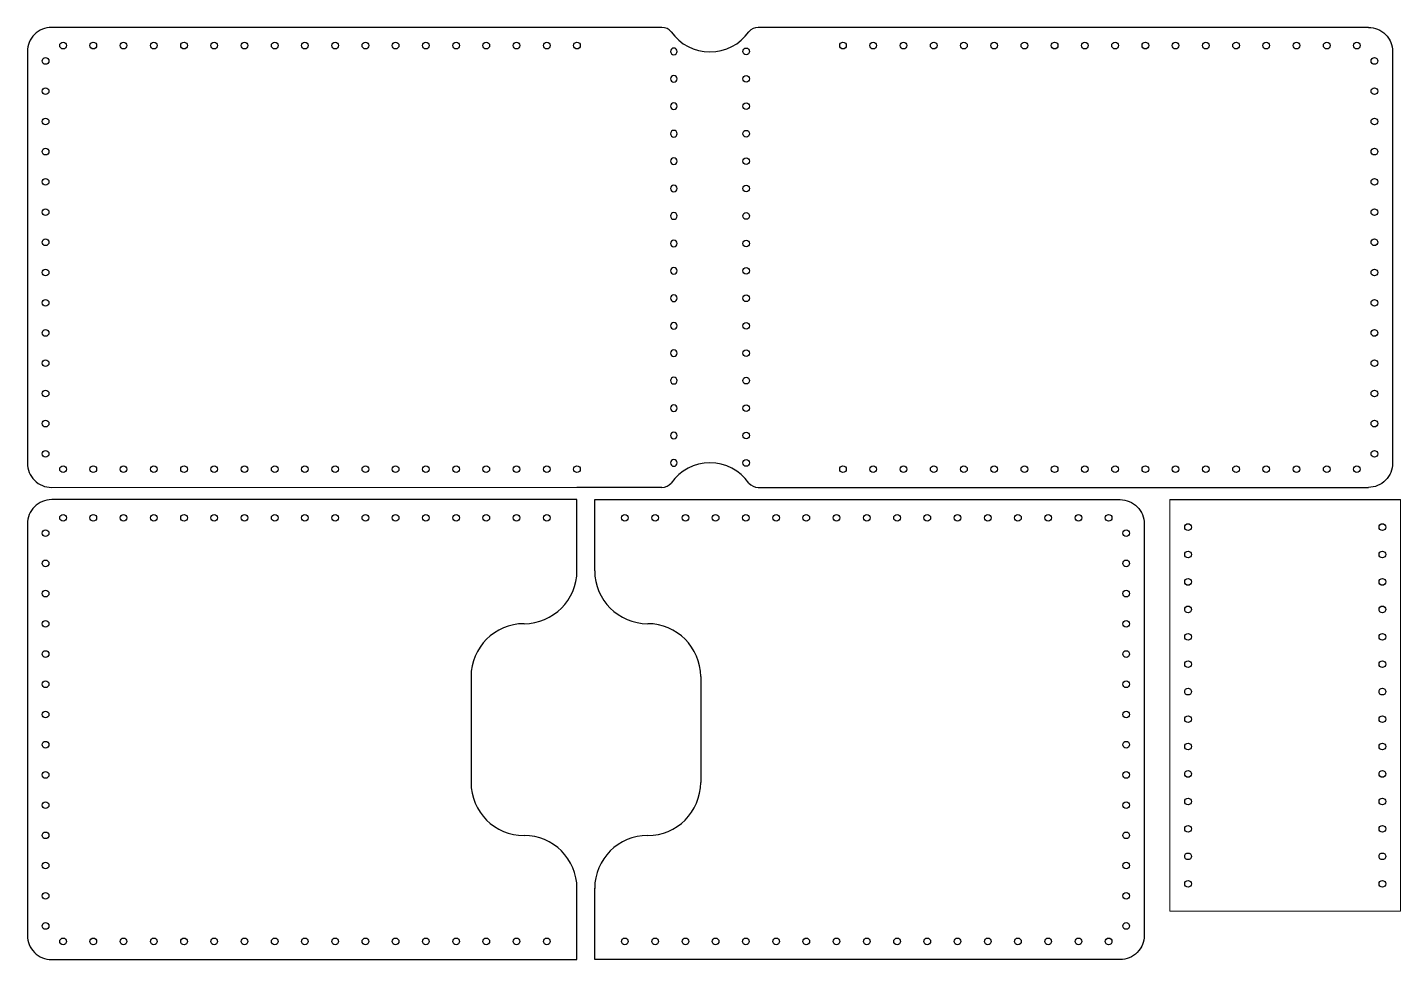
# Model space of a CAD drawing. Header units: millimetres. Extents: x 39 to 266, y 51 to 205.
import ezdxf

# ---------------------------------------------------------------- set-up
doc = ezdxf.new("R2010")
doc.units = ezdxf.units.MM
doc.layers.add('PDF _карман', color=7, linetype='Continuous')

# ---------------------------------------------------------------- blocks, each defined once
blk = doc.blocks.new('*U45')
blk.add_circle((0, 0), 0.55)
blk = doc.blocks.new('*U46')
at = {"color": 0, "linetype": 'ByBlock', "lineweight": -2, "transparency": 16777216, "rotation": 90}
for p in [(150.17, 136.5), (150.17, 131.97), (150.17, 127.43), (150.17, 122.9), (150.17, 118.36), (150.17, 113.83), (150.17, 109.3), (150.17, 104.76), (150.17, 100.23), (150.17, 95.7), (150.17, 91.16), (150.17, 86.63), (150.17, 82.09), (150.17, 77.56), (150.17, 73.03), (150.17, 68.49)]:
    blk.add_blockref('*U45', p, dxfattribs=at)
blk = doc.blocks.new('*U47')
blk.add_circle((0, 0), 0.55)
blk = doc.blocks.new('*U48')
at = {"color": 0, "linetype": 'ByBlock', "lineweight": -2, "transparency": 16777216, "rotation": 90}
for p in [(150.17, 136.5), (150.17, 131.97), (150.17, 127.43), (150.17, 122.9), (150.17, 118.36), (150.17, 113.83), (150.17, 109.3), (150.17, 104.76), (150.17, 100.23), (150.17, 95.7), (150.17, 91.16), (150.17, 86.63), (150.17, 82.09), (150.17, 77.56), (150.17, 73.03), (150.17, 68.49)]:
    blk.add_blockref('*U47', p, dxfattribs=at)
blk = doc.blocks.new('*U49')
blk.add_circle((0, 0), 0.55)
blk = doc.blocks.new('*U50')
at = {"color": 0, "linetype": 'ByBlock', "lineweight": -2, "transparency": 16777216}
for p in [(174.92, 137.45), (179.91, 137.45), (184.91, 137.45), (189.9, 137.45), (194.9, 137.45), (199.89, 137.45), (204.88, 137.45), (209.88, 137.45), (214.87, 137.45), (219.86, 137.45), (224.86, 137.45), (229.85, 137.45), (234.84, 137.45), (239.84, 137.45), (244.83, 137.45), (249.82, 137.45), (254.82, 137.45), (259.81, 137.45)]:
    blk.add_blockref('*U49', p, dxfattribs=at)
for p, rotation in [((262.69, 134.91), 270), ((262.69, 129.92), 270), ((262.69, 124.92), 270), ((262.69, 119.93), 270), ((262.69, 114.94), 270), ((262.69, 109.94), 270), ((262.69, 104.95), 270), ((262.69, 99.96), 270), ((262.69, 94.96), 270), ((262.69, 89.97), 270), ((262.69, 84.98), 270), ((262.69, 79.98), 270), ((262.69, 74.99), 270), ((262.69, 70), 270), ((174.92, 67.46), 180), ((179.91, 67.46), 180), ((184.91, 67.46), 180), ((189.9, 67.46), 180), ((194.9, 67.46), 180), ((199.89, 67.46), 180), ((204.88, 67.46), 180), ((209.88, 67.46), 180), ((214.87, 67.46), 180), ((219.86, 67.46), 180), ((224.86, 67.46), 180), ((229.85, 67.46), 180), ((234.84, 67.46), 180), ((239.84, 67.46), 180), ((244.83, 67.46), 180), ((249.82, 67.46), 180), ((254.82, 67.46), 180), ((259.81, 67.46), 180)]:
    blk.add_blockref('*U49', p, dxfattribs=dict(at, rotation=rotation))

msp = doc.modelspace()

# ---------------------------------------------------------------- linework, layer by layer
for p, q in [((143.91, 128.54), (129.88, 128.54)), ((129.88, 114.73), (129.88, 126.52)), ((132.81, 114.73), (132.81, 126.52)), ((227.81, 126.52), (265.91, 126.52)), ((112.38, 97.27), (112.38, 79.77)), ((150.31, 97.27), (150.31, 79.77)), ((129.88, 50.53), (129.88, 62.32)), ((132.81, 50.53), (132.81, 62.32))]:
    msp.add_line(p, q)
for points in [[(143.91, 204.54), (43.11, 204.54, 0.414214), (39.11, 200.54), (39.11, 132.54, 0.414214), (43.11, 128.54)], [(260.6, 204.54, -0.414214), (264.6, 200.54), (264.6, 132.54, -0.414214), (260.6, 128.54)], [(129.88, 126.52), (43.11, 126.52, 0.414214), (39.11, 122.52), (39.11, 54.53, 0.414214), (43.11, 50.53), (129.88, 50.53)], [(132.81, 126.52), (219.58, 126.52, -0.414214), (223.58, 122.52), (223.58, 54.53, -0.414214), (219.58, 50.53), (132.81, 50.53)]]:
    msp.add_lwpolyline(points, format="xyb")
for points in [[(260.6, 204.54), (159.8, 204.54)], [(159.8, 128.54), (260.6, 128.54)]]:
    msp.add_lwpolyline(points)
for centre in [(44.99, 201.54), (49.99, 201.54), (54.98, 201.54), (59.97, 201.54), (64.97, 201.54), (69.96, 201.54), (74.95, 201.54), (79.95, 201.54), (84.94, 201.54), (89.93, 201.54), (94.93, 201.54), (99.92, 201.54), (104.92, 201.54), (109.91, 201.54), (114.9, 201.54), (119.9, 201.54), (124.89, 201.54), (129.88, 201.54), (42.11, 199), (42.11, 194.01), (42.11, 189.01), (42.11, 184.02), (42.11, 179.03), (42.11, 174.03), (42.11, 169.04), (42.11, 164.05), (42.11, 159.05), (42.11, 154.06), (42.11, 149.07), (42.11, 144.07), (42.11, 139.08), (42.11, 134.08), (44.99, 131.54), (49.99, 131.54), (54.98, 131.54), (59.97, 131.54), (64.97, 131.54), (69.96, 131.54), (74.95, 131.54), (79.95, 131.54), (84.94, 131.54), (89.93, 131.54), (94.93, 131.54), (99.92, 131.54), (104.92, 131.54), (109.91, 131.54), (114.9, 131.54), (119.9, 131.54), (124.89, 131.54), (129.88, 131.54), (44.99, 123.52), (49.99, 123.52), (54.98, 123.52), (59.97, 123.52), (64.97, 123.52), (69.96, 123.52), (74.95, 123.52), (79.95, 123.52), (84.94, 123.52), (89.93, 123.52), (94.93, 123.52), (99.92, 123.52), (104.92, 123.52), (109.91, 123.52), (114.9, 123.52), (119.9, 123.52), (124.89, 123.52), (137.8, 123.52), (142.8, 123.52), (147.79, 123.52), (152.78, 123.52), (157.78, 123.52), (162.77, 123.52), (167.76, 123.52), (172.76, 123.52), (177.75, 123.52), (182.75, 123.52), (187.74, 123.52), (192.73, 123.52), (197.73, 123.52), (202.72, 123.52), (207.71, 123.52), (212.71, 123.52), (217.7, 123.52), (230.81, 121.99), (262.91, 121.99), (42.11, 120.98), (220.58, 120.98), (230.81, 117.46), (262.91, 117.46), (42.11, 115.99), (220.58, 115.99), (230.81, 112.92), (262.91, 112.92), (42.11, 110.99), (220.58, 110.99), (230.81, 108.39), (262.91, 108.39), (42.11, 106), (220.58, 106), (230.81, 103.85), (262.91, 103.85), (42.11, 101.01), (220.58, 101.01), (230.81, 99.32), (262.91, 99.32), (42.11, 96.01), (220.58, 96.01), (230.81, 94.79), (262.91, 94.79), (42.11, 91.02), (220.58, 91.02), (230.81, 90.25), (262.91, 90.25), (42.11, 86.03), (220.58, 86.03), (230.81, 85.72), (262.91, 85.72), (230.81, 81.19), (262.91, 81.19), (42.11, 81.03), (220.58, 81.03), (230.81, 76.65), (262.91, 76.65), (42.11, 76.04), (220.58, 76.04), (230.81, 72.12), (262.91, 72.12), (42.11, 71.05), (220.58, 71.05), (230.81, 67.58), (262.91, 67.58), (42.11, 66.05), (220.58, 66.05), (230.81, 63.05), (262.91, 63.05), (42.11, 61.06), (220.58, 61.06), (42.11, 56.07), (220.58, 56.07), (44.99, 53.53), (49.99, 53.53), (54.98, 53.53), (59.97, 53.53), (64.97, 53.53), (69.96, 53.53), (74.95, 53.53), (79.95, 53.53), (84.94, 53.53), (89.93, 53.53), (94.93, 53.53), (99.92, 53.53), (104.92, 53.53), (109.91, 53.53), (114.9, 53.53), (119.9, 53.53), (124.89, 53.53), (137.8, 53.53), (142.8, 53.53), (147.79, 53.53), (152.78, 53.53), (157.78, 53.53), (162.77, 53.53), (167.76, 53.53), (172.76, 53.53), (177.75, 53.53), (182.75, 53.53), (187.74, 53.53), (192.73, 53.53), (197.73, 53.53), (202.72, 53.53), (207.71, 53.53), (212.71, 53.53), (217.7, 53.53)]:
    msp.add_circle(centre, 0.55)
for centre, radius, start, end in [((143.91, 202.57), 1.98, 39.4719, 90), ((159.8, 202.57), 1.98, 90, 140.5281), ((151.85, 208.37), 7.87, 215.3382, 324.6618), ((151.85, 124.71), 7.87, 35.3382, 144.6618), ((143.91, 130.52), 1.98, 270, 320.5281), ((159.8, 130.52), 1.98, 219.4719, 270), ((121.13, 114.77), 8.75, 270, 0), ((141.56, 114.77), 8.75, 180, 270), ((121.13, 97.27), 8.75, 90, 180), ((141.56, 97.27), 8.75, 0, 90), ((121.13, 79.77), 8.75, 180, 270), ((141.56, 79.77), 8.75, 270, 0), ((121.13, 62.28), 8.75, 0, 90), ((141.56, 62.28), 8.75, 90, 180)]:
    msp.add_arc(centre, radius, start, end)
at = {"layer": 'PDF _карман', "lineweight": 9}
for p, q in [((255.82, 126.52), (227.81, 126.52)), ((227.81, 126.52), (227.81, 58.52)), ((265.91, 58.52), (265.91, 126.52)), ((227.81, 58.52), (265.91, 58.52))]:
    msp.add_line(p, q, dxfattribs=at)
at = {"layer": 'PDF _карман', "lineweight": 15}
for points in [[(129.88, 128.54), (43.11, 128.54, -0.414214), (39.11, 132.54), (39.11, 200.54, -0.414214), (43.11, 204.54), (129.88, 204.54)], [(173.82, 128.54), (260.6, 128.54, 0.414214), (264.6, 132.54), (264.6, 200.54, 0.414214), (260.6, 204.54), (173.82, 204.54)], [(129.88, 50.53), (43.11, 50.53, -0.414214), (39.11, 54.53), (39.11, 122.52, -0.414214), (43.11, 126.52), (129.88, 126.52)], [(132.81, 50.53), (219.58, 50.53, 0.414214), (223.58, 54.53), (223.58, 122.52, 0.414214), (219.58, 126.52), (132.81, 126.52)]]:
    msp.add_lwpolyline(points, format="xyb", dxfattribs=at)

# ---------------------------------------------------------------- block references
for name, p in [('*U50', (-1.1, 64.09)), ('*U46', (7.65, 64.09))]:
    msp.add_blockref(name, p)
at = {"xscale": -1}
msp.add_blockref('*U48', (296.06, 64.09), dxfattribs=at)

doc.saveas('drawing.dxf')
